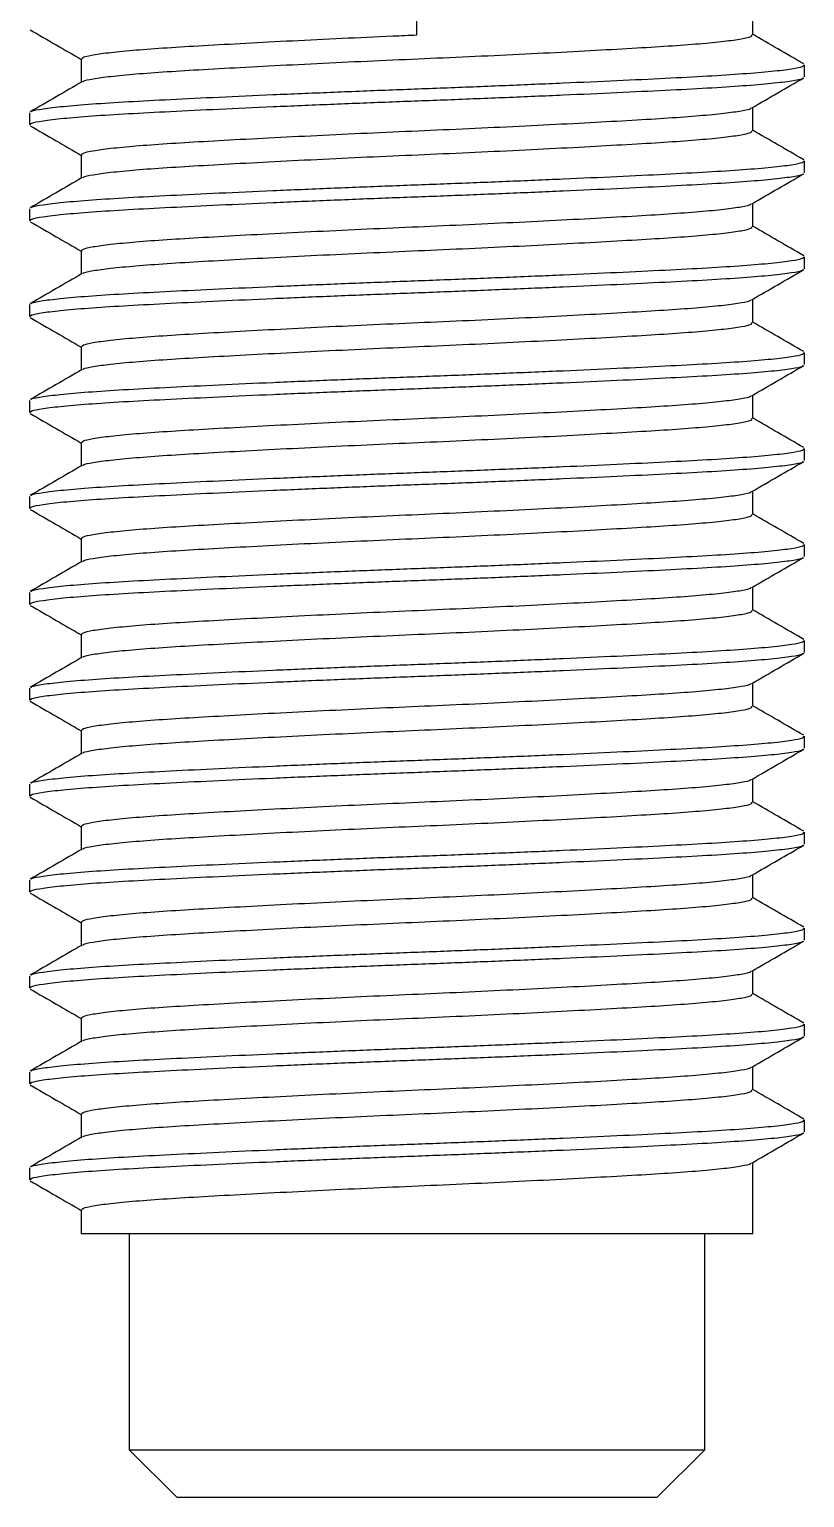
# Model space of a CAD drawing. Header units: millimetres. Extents: x 0 to 1189, y 0 to 841.
# Drawn here: x 491.9 to 532.4, y 410.8 to 487.4 of the extents above; entities that cross this region are included whole.
import ezdxf

# ---------------------------------------------------------------- set-up
doc = ezdxf.new("R2010")
doc.units = ezdxf.units.MM

msp = doc.modelspace()

# ---------------------------------------------------------------- linework, layer by layer
at = {"color": 7, "linetype": 'Continuous', "lineweight": 25}
for p, q in [((529.649, 487.092), (529.649, 490.843)), ((512.149, 487.093), (512.149, 488.655)), ((494.649, 485.843), (494.649, 484.622)), ((532.356, 484.905), (532.356, 485.53)), ((491.943, 483.03), (491.943, 482.405)), ((529.649, 482.092), (529.649, 483.314)), ((494.649, 480.843), (494.649, 479.622)), ((532.356, 479.905), (532.356, 480.53)), ((491.943, 478.03), (491.943, 477.405)), ((529.649, 477.092), (529.649, 478.314)), ((494.649, 475.843), (494.649, 474.622)), ((532.356, 474.905), (532.356, 475.53)), ((491.943, 473.03), (491.943, 472.405)), ((529.649, 472.092), (529.649, 473.314)), ((494.649, 470.843), (494.649, 469.622)), ((532.356, 469.905), (532.356, 470.53)), ((491.943, 468.03), (491.943, 467.405)), ((529.649, 467.092), (529.649, 468.314)), ((494.649, 465.843), (494.649, 464.622)), ((532.356, 464.905), (532.356, 465.53)), ((529.649, 462.092), (529.649, 463.314)), ((491.943, 463.03), (491.943, 462.405)), ((494.649, 460.843), (494.649, 459.622)), ((532.356, 459.905), (532.356, 460.53)), ((491.943, 458.03), (491.943, 457.405)), ((529.649, 457.092), (529.649, 458.314)), ((494.649, 455.843), (494.649, 454.622)), ((532.356, 454.905), (532.356, 455.53)), ((529.649, 452.092), (529.649, 453.314)), ((491.943, 453.03), (491.943, 452.405)), ((494.649, 450.843), (494.649, 449.622)), ((532.356, 449.905), (532.356, 450.53)), ((491.943, 448.03), (491.943, 447.405)), ((529.649, 447.092), (529.649, 448.314)), ((494.649, 445.843), (494.649, 444.622)), ((532.356, 444.905), (532.356, 445.53)), ((529.649, 442.092), (529.649, 443.314)), ((491.943, 443.03), (491.943, 442.405)), ((494.649, 440.843), (494.649, 439.622)), ((532.356, 439.905), (532.356, 440.53)), ((491.943, 438.03), (491.943, 437.405)), ((529.649, 437.092), (529.649, 438.314)), ((494.649, 435.843), (494.649, 434.622)), ((532.356, 434.905), (532.356, 435.53)), ((529.649, 432.092), (529.649, 433.314)), ((491.943, 433.03), (491.943, 432.405)), ((494.649, 430.843), (494.649, 429.622)), ((532.356, 429.905), (532.356, 430.53)), ((491.943, 428.03), (491.943, 427.405)), ((529.649, 424.593), (529.649, 428.314)), ((494.649, 425.843), (494.649, 424.593)), ((529.649, 424.593), (494.649, 424.593)), ((497.149, 424.593), (497.149, 413.343)), ((527.149, 413.343), (527.149, 424.593)), ((497.149, 413.343), (499.649, 410.843)), ((497.149, 413.343), (527.149, 413.343)), ((524.649, 410.843), (527.149, 413.343)), ((524.649, 410.843), (499.649, 410.843))]:
    msp.add_line(p, q, dxfattribs=at)
for points, knots in [([(491.985, 487.356), (492.438, 487.094), (493.326, 486.58), (494.214, 486.066), (494.649, 485.814)], [0, 0, 0, 0, 0.5092739, 1, 1, 1, 1]), ([(494.685, 485.843), (494.693, 485.872), (494.712, 485.94), (495.22, 486.054), (496.13, 486.181), (497.434, 486.306), (499.066, 486.427), (500.995, 486.541), (503.194, 486.664), (505.627, 486.79), (508.213, 486.916), (510.415, 487.017), (511.728, 487.074), (512.149, 487.093)], [0, 0, 0, 0, 0.073083, 0.170963, 0.269789, 0.368376, 0.46556, 0.56143, 0.65912, 0.757893, 0.856572, 0.953983, 1, 1, 1, 1]), ([(494.737, 484.651), (494.743, 484.661), (494.772, 484.71), (495.232, 484.804), (496.127, 484.931), (497.435, 485.056), (499.066, 485.177), (500.995, 485.291), (503.194, 485.414), (505.627, 485.54), (508.214, 485.666), (510.867, 485.788), (513.539, 485.902), (516.19, 486.024), (518.773, 486.15), (521.198, 486.276), (523.386, 486.399), (525.304, 486.513), (526.923, 486.634), (528.213, 486.76), (529.106, 486.886), (529.595, 486.998), (529.605, 487.065), (529.609, 487.092)], [0, 0, 0, 0, 0.013014, 0.063151, 0.113772, 0.164271, 0.214051, 0.263159, 0.313198, 0.363793, 0.414339, 0.464236, 0.51332, 0.563254, 0.613813, 0.664397, 0.714402, 0.763498, 0.813318, 0.863834, 0.914447, 0.964553, 1, 1, 1, 1]), ([(532.313, 485.58), (531.861, 485.841), (530.973, 486.355), (530.085, 486.869), (529.649, 487.122)], [0, 0, 0, 0, 0.509274, 1, 1, 1, 1]), ([(492.036, 483.08), (492.044, 483.093), (492.076, 483.145), (492.613, 483.242), (493.65, 483.368), (495.159, 483.494), (497.042, 483.614), (499.27, 483.729), (501.809, 483.852), (504.618, 483.978), (507.605, 484.104), (510.669, 484.226), (513.753, 484.34), (516.815, 484.462), (519.797, 484.588), (522.597, 484.714), (525.124, 484.836), (527.338, 484.951), (529.208, 485.072), (530.697, 485.197), (531.729, 485.324), (532.293, 485.436), (532.305, 485.502), (532.31, 485.53)], [0, 0, 0, 0, 0.016199, 0.066175, 0.116632, 0.166967, 0.216587, 0.265537, 0.315415, 0.365846, 0.416228, 0.465964, 0.514891, 0.564664, 0.615059, 0.66548, 0.715323, 0.764262, 0.813921, 0.864273, 0.914723, 0.964666, 1, 1, 1, 1]), ([(491.985, 482.406), (491.994, 482.435), (492.015, 482.503), (492.602, 482.617), (493.653, 482.743), (495.158, 482.869), (497.042, 482.989), (499.27, 483.104), (501.809, 483.227), (504.618, 483.353), (507.605, 483.479), (510.669, 483.601), (513.753, 483.715), (516.815, 483.837), (519.797, 483.963), (522.597, 484.089), (525.124, 484.211), (527.339, 484.326), (529.207, 484.447), (530.7, 484.573), (531.717, 484.699), (532.236, 484.794), (532.26, 484.844), (532.266, 484.855)], [0, 0, 0, 0, 0.037315, 0.08729, 0.137746, 0.188082, 0.237701, 0.286651, 0.336529, 0.386959, 0.437341, 0.487077, 0.536003, 0.585776, 0.636171, 0.686591, 0.736435, 0.785373, 0.835032, 0.885384, 0.935833, 0.985776, 1, 1, 1, 1]), ([(494.698, 484.65), (494.246, 484.388), (493.342, 483.865), (492.438, 483.341), (491.985, 483.08)], [0, 0, 0, 0, 0.4999353, 1, 1, 1, 1]), ([(529.6, 483.285), (530.052, 483.547), (530.957, 484.071), (531.861, 484.594), (532.313, 484.856)], [0, 0, 0, 0, 0.499935, 1, 1, 1, 1]), ([(494.685, 480.843), (494.693, 480.872), (494.712, 480.94), (495.22, 481.054), (496.13, 481.181), (497.434, 481.306), (499.066, 481.427), (500.995, 481.541), (503.194, 481.664), (505.627, 481.79), (508.214, 481.916), (510.867, 482.038), (513.539, 482.152), (516.19, 482.274), (518.773, 482.4), (521.198, 482.526), (523.386, 482.649), (525.304, 482.763), (526.922, 482.884), (528.216, 483.01), (529.094, 483.136), (529.538, 483.229), (529.562, 483.276), (529.566, 483.285)], [0, 0, 0, 0, 0.037435, 0.087572, 0.138193, 0.188692, 0.238473, 0.28758, 0.337619, 0.388214, 0.43876, 0.488657, 0.537741, 0.587675, 0.638234, 0.688818, 0.738823, 0.787919, 0.837739, 0.888255, 0.938868, 0.988973, 1, 1, 1, 1]), ([(491.985, 482.356), (492.438, 482.094), (493.326, 481.58), (494.214, 481.066), (494.649, 480.814)], [0, 0, 0, 0, 0.509274, 1, 1, 1, 1]), ([(494.737, 479.651), (494.743, 479.661), (494.772, 479.71), (495.232, 479.804), (496.127, 479.931), (497.435, 480.056), (499.066, 480.177), (500.995, 480.291), (503.194, 480.414), (505.627, 480.54), (508.214, 480.666), (510.867, 480.788), (513.539, 480.902), (516.19, 481.024), (518.773, 481.15), (521.198, 481.276), (523.386, 481.399), (525.304, 481.513), (526.923, 481.634), (528.213, 481.76), (529.106, 481.886), (529.595, 481.998), (529.605, 482.065), (529.609, 482.092)], [0, 0, 0, 0, 0.013014, 0.063151, 0.113772, 0.164271, 0.214051, 0.263159, 0.313198, 0.363793, 0.414339, 0.464236, 0.51332, 0.563254, 0.613813, 0.664397, 0.714402, 0.763498, 0.813318, 0.863834, 0.914447, 0.964553, 1, 1, 1, 1]), ([(532.313, 480.58), (531.861, 480.841), (530.973, 481.355), (530.085, 481.869), (529.649, 482.122)], [0, 0, 0, 0, 0.509274, 1, 1, 1, 1]), ([(492.036, 478.08), (492.044, 478.093), (492.076, 478.145), (492.613, 478.242), (493.65, 478.368), (495.159, 478.494), (497.042, 478.614), (499.27, 478.729), (501.809, 478.852), (504.618, 478.978), (507.605, 479.104), (510.669, 479.226), (513.753, 479.34), (516.815, 479.462), (519.797, 479.588), (522.597, 479.714), (525.124, 479.836), (527.338, 479.951), (529.208, 480.072), (530.697, 480.197), (531.729, 480.324), (532.293, 480.436), (532.305, 480.502), (532.31, 480.53)], [0, 0, 0, 0, 0.016199, 0.066175, 0.116632, 0.166967, 0.216587, 0.265537, 0.315415, 0.365846, 0.416228, 0.465964, 0.514891, 0.564664, 0.615059, 0.66548, 0.715323, 0.764262, 0.813921, 0.864273, 0.914723, 0.964666, 1, 1, 1, 1]), ([(491.985, 477.406), (491.994, 477.435), (492.015, 477.503), (492.602, 477.617), (493.653, 477.743), (495.158, 477.869), (497.042, 477.989), (499.27, 478.104), (501.809, 478.227), (504.618, 478.353), (507.605, 478.479), (510.669, 478.601), (513.753, 478.715), (516.815, 478.837), (519.797, 478.963), (522.597, 479.089), (525.124, 479.211), (527.339, 479.326), (529.207, 479.447), (530.7, 479.573), (531.717, 479.699), (532.236, 479.794), (532.26, 479.844), (532.266, 479.855)], [0, 0, 0, 0, 0.037315, 0.08729, 0.137746, 0.188082, 0.237701, 0.286651, 0.336529, 0.386959, 0.437341, 0.487077, 0.536003, 0.585776, 0.636171, 0.686591, 0.736435, 0.785373, 0.835032, 0.885384, 0.935833, 0.985776, 1, 1, 1, 1]), ([(494.698, 479.65), (494.246, 479.388), (493.342, 478.865), (492.438, 478.341), (491.985, 478.08)], [0, 0, 0, 0, 0.4999353, 1, 1, 1, 1]), ([(529.6, 478.285), (530.052, 478.547), (530.957, 479.071), (531.861, 479.594), (532.313, 479.856)], [0, 0, 0, 0, 0.499935, 1, 1, 1, 1]), ([(494.685, 475.843), (494.693, 475.872), (494.712, 475.94), (495.22, 476.054), (496.13, 476.181), (497.434, 476.306), (499.066, 476.427), (500.995, 476.541), (503.194, 476.664), (505.627, 476.79), (508.214, 476.916), (510.867, 477.038), (513.539, 477.152), (516.19, 477.274), (518.773, 477.4), (521.198, 477.526), (523.386, 477.649), (525.304, 477.763), (526.922, 477.884), (528.216, 478.01), (529.094, 478.136), (529.538, 478.229), (529.562, 478.276), (529.566, 478.285)], [0, 0, 0, 0, 0.037435, 0.087572, 0.138193, 0.188692, 0.238473, 0.28758, 0.337619, 0.388214, 0.43876, 0.488657, 0.537741, 0.587675, 0.638234, 0.688818, 0.738823, 0.787919, 0.837739, 0.888255, 0.938868, 0.988973, 1, 1, 1, 1]), ([(491.985, 477.356), (492.438, 477.094), (493.326, 476.58), (494.214, 476.066), (494.649, 475.814)], [0, 0, 0, 0, 0.509274, 1, 1, 1, 1]), ([(494.737, 474.651), (494.743, 474.661), (494.772, 474.71), (495.232, 474.804), (496.127, 474.931), (497.435, 475.056), (499.066, 475.177), (500.995, 475.291), (503.194, 475.414), (505.627, 475.54), (508.214, 475.666), (510.867, 475.788), (513.539, 475.902), (516.19, 476.024), (518.773, 476.15), (521.198, 476.276), (523.386, 476.399), (525.304, 476.513), (526.923, 476.634), (528.213, 476.76), (529.106, 476.886), (529.595, 476.998), (529.605, 477.065), (529.609, 477.092)], [0, 0, 0, 0, 0.013014, 0.063151, 0.113772, 0.164271, 0.214051, 0.263159, 0.313198, 0.363793, 0.414339, 0.464236, 0.51332, 0.563254, 0.613813, 0.664397, 0.714402, 0.763498, 0.813318, 0.863834, 0.914447, 0.964553, 1, 1, 1, 1]), ([(532.313, 475.58), (531.861, 475.841), (530.973, 476.355), (530.085, 476.869), (529.649, 477.122)], [0, 0, 0, 0, 0.5092739, 1, 1, 1, 1]), ([(492.036, 473.08), (492.044, 473.093), (492.076, 473.145), (492.613, 473.242), (493.65, 473.368), (495.159, 473.494), (497.042, 473.614), (499.27, 473.729), (501.809, 473.852), (504.618, 473.978), (507.605, 474.104), (510.669, 474.226), (513.753, 474.34), (516.815, 474.462), (519.797, 474.588), (522.597, 474.714), (525.124, 474.836), (527.338, 474.951), (529.208, 475.072), (530.697, 475.197), (531.729, 475.324), (532.293, 475.436), (532.305, 475.502), (532.31, 475.53)], [0, 0, 0, 0, 0.016199, 0.066175, 0.116632, 0.166967, 0.216587, 0.265537, 0.315415, 0.365846, 0.416228, 0.465964, 0.514891, 0.564664, 0.615059, 0.66548, 0.715323, 0.764262, 0.813921, 0.864273, 0.914723, 0.964666, 1, 1, 1, 1]), ([(491.985, 472.406), (491.994, 472.435), (492.015, 472.503), (492.602, 472.617), (493.653, 472.743), (495.158, 472.869), (497.042, 472.989), (499.27, 473.104), (501.809, 473.227), (504.618, 473.353), (507.605, 473.479), (510.669, 473.601), (513.753, 473.715), (516.815, 473.837), (519.797, 473.963), (522.597, 474.089), (525.124, 474.211), (527.339, 474.326), (529.207, 474.447), (530.7, 474.573), (531.717, 474.699), (532.236, 474.794), (532.26, 474.844), (532.266, 474.855)], [0, 0, 0, 0, 0.037315, 0.08729, 0.137746, 0.188082, 0.237701, 0.286651, 0.336529, 0.386959, 0.437341, 0.487077, 0.536003, 0.585776, 0.636171, 0.686591, 0.736435, 0.785373, 0.835032, 0.885384, 0.935833, 0.985776, 1, 1, 1, 1]), ([(494.698, 474.65), (494.246, 474.388), (493.342, 473.865), (492.438, 473.341), (491.985, 473.08)], [0, 0, 0, 0, 0.499935, 1, 1, 1, 1]), ([(529.6, 473.285), (530.052, 473.547), (530.957, 474.071), (531.861, 474.594), (532.313, 474.856)], [0, 0, 0, 0, 0.499935, 1, 1, 1, 1]), ([(494.685, 470.843), (494.693, 470.872), (494.712, 470.94), (495.22, 471.054), (496.13, 471.181), (497.434, 471.306), (499.066, 471.427), (500.995, 471.541), (503.194, 471.664), (505.627, 471.79), (508.214, 471.916), (510.867, 472.038), (513.539, 472.152), (516.19, 472.274), (518.773, 472.4), (521.198, 472.526), (523.386, 472.649), (525.304, 472.763), (526.922, 472.884), (528.216, 473.01), (529.094, 473.136), (529.538, 473.229), (529.562, 473.276), (529.566, 473.285)], [0, 0, 0, 0, 0.0374351, 0.0875722, 0.1381932, 0.1886924, 0.2384725, 0.2875799, 0.3376194, 0.3882141, 0.43876, 0.4886566, 0.537741, 0.5876747, 0.6382342, 0.6888181, 0.7388233, 0.7879191, 0.837739, 0.8882547, 0.9388679, 0.9889734, 1, 1, 1, 1]), ([(491.985, 472.356), (492.438, 472.094), (493.326, 471.58), (494.214, 471.066), (494.649, 470.814)], [0, 0, 0, 0, 0.509274, 1, 1, 1, 1]), ([(494.737, 469.651), (494.743, 469.661), (494.772, 469.71), (495.232, 469.804), (496.127, 469.931), (497.435, 470.056), (499.066, 470.177), (500.995, 470.291), (503.194, 470.414), (505.627, 470.54), (508.214, 470.666), (510.867, 470.788), (513.539, 470.902), (516.19, 471.024), (518.773, 471.15), (521.198, 471.276), (523.386, 471.399), (525.304, 471.513), (526.923, 471.634), (528.213, 471.76), (529.106, 471.886), (529.595, 471.998), (529.605, 472.065), (529.609, 472.092)], [0, 0, 0, 0, 0.013014, 0.063151, 0.113772, 0.164271, 0.214051, 0.263159, 0.313198, 0.363793, 0.414339, 0.464236, 0.51332, 0.563254, 0.613813, 0.664397, 0.714402, 0.763498, 0.813318, 0.863834, 0.914447, 0.964553, 1, 1, 1, 1]), ([(532.313, 470.58), (531.861, 470.841), (530.973, 471.355), (530.085, 471.869), (529.649, 472.122)], [0, 0, 0, 0, 0.5092739, 1, 1, 1, 1]), ([(492.036, 468.08), (492.044, 468.093), (492.076, 468.145), (492.613, 468.242), (493.65, 468.368), (495.159, 468.494), (497.042, 468.614), (499.27, 468.729), (501.809, 468.852), (504.618, 468.978), (507.605, 469.104), (510.669, 469.226), (513.753, 469.34), (516.815, 469.462), (519.797, 469.588), (522.597, 469.714), (525.124, 469.836), (527.338, 469.951), (529.208, 470.072), (530.697, 470.197), (531.729, 470.324), (532.293, 470.436), (532.305, 470.502), (532.31, 470.53)], [0, 0, 0, 0, 0.016199, 0.066175, 0.116632, 0.166967, 0.216587, 0.265537, 0.315415, 0.365846, 0.416228, 0.465964, 0.514891, 0.564664, 0.615059, 0.66548, 0.715323, 0.764262, 0.813921, 0.864273, 0.914723, 0.964666, 1, 1, 1, 1]), ([(491.985, 467.406), (491.994, 467.435), (492.015, 467.503), (492.602, 467.617), (493.653, 467.743), (495.158, 467.869), (497.042, 467.989), (499.27, 468.104), (501.809, 468.227), (504.618, 468.353), (507.605, 468.479), (510.669, 468.601), (513.753, 468.715), (516.815, 468.837), (519.797, 468.963), (522.597, 469.089), (525.124, 469.211), (527.339, 469.326), (529.207, 469.447), (530.7, 469.573), (531.717, 469.699), (532.236, 469.794), (532.26, 469.844), (532.266, 469.855)], [0, 0, 0, 0, 0.037315, 0.08729, 0.137746, 0.188082, 0.237701, 0.286651, 0.336529, 0.386959, 0.437341, 0.487077, 0.536003, 0.585776, 0.636171, 0.686591, 0.736435, 0.785373, 0.835032, 0.885384, 0.935833, 0.985776, 1, 1, 1, 1]), ([(494.698, 469.65), (494.246, 469.388), (493.342, 468.865), (492.438, 468.341), (491.985, 468.08)], [0, 0, 0, 0, 0.4999353, 1, 1, 1, 1]), ([(529.6, 468.285), (530.052, 468.547), (530.957, 469.071), (531.861, 469.594), (532.313, 469.856)], [0, 0, 0, 0, 0.499935, 1, 1, 1, 1]), ([(494.685, 465.843), (494.693, 465.872), (494.712, 465.94), (495.22, 466.054), (496.13, 466.181), (497.434, 466.306), (499.066, 466.427), (500.995, 466.541), (503.194, 466.664), (505.627, 466.79), (508.214, 466.916), (510.867, 467.038), (513.539, 467.152), (516.19, 467.274), (518.773, 467.4), (521.198, 467.526), (523.386, 467.649), (525.304, 467.763), (526.922, 467.884), (528.216, 468.01), (529.094, 468.136), (529.538, 468.229), (529.562, 468.276), (529.566, 468.285)], [0, 0, 0, 0, 0.0374351, 0.0875722, 0.1381932, 0.1886924, 0.2384725, 0.2875799, 0.3376194, 0.3882141, 0.43876, 0.4886566, 0.537741, 0.5876747, 0.6382342, 0.6888181, 0.7388233, 0.7879191, 0.837739, 0.8882547, 0.9388679, 0.9889734, 1, 1, 1, 1]), ([(491.985, 467.356), (492.438, 467.094), (493.326, 466.58), (494.214, 466.066), (494.649, 465.814)], [0, 0, 0, 0, 0.5092739, 1, 1, 1, 1]), ([(494.737, 464.651), (494.743, 464.661), (494.772, 464.71), (495.232, 464.804), (496.127, 464.931), (497.435, 465.056), (499.066, 465.177), (500.995, 465.291), (503.194, 465.414), (505.627, 465.54), (508.214, 465.666), (510.867, 465.788), (513.539, 465.902), (516.19, 466.024), (518.773, 466.15), (521.198, 466.276), (523.386, 466.399), (525.304, 466.513), (526.923, 466.634), (528.213, 466.76), (529.106, 466.886), (529.595, 466.998), (529.605, 467.065), (529.609, 467.092)], [0, 0, 0, 0, 0.013014, 0.063151, 0.113772, 0.164271, 0.214051, 0.263159, 0.313198, 0.363793, 0.414339, 0.464236, 0.51332, 0.563254, 0.613813, 0.664397, 0.714402, 0.763498, 0.813318, 0.863834, 0.914447, 0.964553, 1, 1, 1, 1]), ([(532.313, 465.58), (531.861, 465.841), (530.973, 466.355), (530.085, 466.869), (529.649, 467.122)], [0, 0, 0, 0, 0.509274, 1, 1, 1, 1]), ([(492.036, 463.08), (492.044, 463.093), (492.076, 463.145), (492.613, 463.242), (493.65, 463.368), (495.159, 463.494), (497.042, 463.614), (499.27, 463.729), (501.809, 463.852), (504.618, 463.978), (507.605, 464.104), (510.669, 464.226), (513.753, 464.34), (516.815, 464.462), (519.797, 464.588), (522.597, 464.714), (525.124, 464.836), (527.338, 464.951), (529.208, 465.072), (530.697, 465.197), (531.729, 465.324), (532.293, 465.436), (532.305, 465.502), (532.31, 465.53)], [0, 0, 0, 0, 0.0161993, 0.0661745, 0.1166316, 0.1669674, 0.2165872, 0.265537, 0.315415, 0.3658459, 0.4162281, 0.4659639, 0.5148908, 0.5646636, 0.6150594, 0.6654795, 0.7153234, 0.7642617, 0.8139211, 0.8642733, 0.9147226, 0.9646663, 1, 1, 1, 1]), ([(491.985, 462.406), (491.994, 462.435), (492.015, 462.503), (492.602, 462.617), (493.653, 462.743), (495.158, 462.869), (497.042, 462.989), (499.27, 463.104), (501.809, 463.227), (504.618, 463.353), (507.605, 463.479), (510.669, 463.601), (513.753, 463.715), (516.815, 463.837), (519.797, 463.963), (522.597, 464.089), (525.124, 464.211), (527.339, 464.326), (529.207, 464.447), (530.7, 464.573), (531.717, 464.699), (532.236, 464.794), (532.26, 464.844), (532.266, 464.855)], [0, 0, 0, 0, 0.037315, 0.08729, 0.137746, 0.188082, 0.237701, 0.286651, 0.336529, 0.386959, 0.437341, 0.487077, 0.536003, 0.585776, 0.636171, 0.686591, 0.736435, 0.785373, 0.835032, 0.885384, 0.935833, 0.985776, 1, 1, 1, 1]), ([(494.698, 464.65), (494.246, 464.388), (493.342, 463.865), (492.438, 463.341), (491.985, 463.08)], [0, 0, 0, 0, 0.4999353, 1, 1, 1, 1]), ([(529.6, 463.285), (530.052, 463.547), (530.957, 464.071), (531.861, 464.594), (532.313, 464.856)], [0, 0, 0, 0, 0.499935, 1, 1, 1, 1]), ([(494.685, 460.843), (494.693, 460.872), (494.712, 460.94), (495.22, 461.054), (496.13, 461.181), (497.434, 461.306), (499.066, 461.427), (500.995, 461.541), (503.194, 461.664), (505.627, 461.79), (508.214, 461.916), (510.867, 462.038), (513.539, 462.152), (516.19, 462.274), (518.773, 462.4), (521.198, 462.526), (523.386, 462.649), (525.304, 462.763), (526.922, 462.884), (528.216, 463.01), (529.094, 463.136), (529.538, 463.229), (529.562, 463.276), (529.566, 463.285)], [0, 0, 0, 0, 0.037435, 0.087572, 0.138193, 0.188692, 0.238473, 0.28758, 0.337619, 0.388214, 0.43876, 0.488657, 0.537741, 0.587675, 0.638234, 0.688818, 0.738823, 0.787919, 0.837739, 0.888255, 0.938868, 0.988973, 1, 1, 1, 1]), ([(491.985, 462.356), (492.438, 462.094), (493.326, 461.58), (494.214, 461.066), (494.649, 460.814)], [0, 0, 0, 0, 0.509274, 1, 1, 1, 1]), ([(494.737, 459.651), (494.743, 459.661), (494.772, 459.71), (495.232, 459.804), (496.127, 459.931), (497.435, 460.056), (499.066, 460.177), (500.995, 460.291), (503.194, 460.414), (505.627, 460.54), (508.214, 460.666), (510.867, 460.788), (513.539, 460.902), (516.19, 461.024), (518.773, 461.15), (521.198, 461.276), (523.386, 461.399), (525.304, 461.513), (526.923, 461.634), (528.213, 461.76), (529.106, 461.886), (529.595, 461.998), (529.605, 462.065), (529.609, 462.092)], [0, 0, 0, 0, 0.013014, 0.0631511, 0.1137721, 0.1642713, 0.2140515, 0.2631589, 0.3131984, 0.3637931, 0.414339, 0.4642357, 0.51332, 0.5632537, 0.6138133, 0.6643972, 0.7144024, 0.7634983, 0.8133181, 0.8638339, 0.9144471, 0.9645526, 1, 1, 1, 1]), ([(532.313, 460.58), (531.861, 460.841), (530.973, 461.355), (530.085, 461.869), (529.649, 462.122)], [0, 0, 0, 0, 0.509274, 1, 1, 1, 1]), ([(492.036, 458.08), (492.044, 458.093), (492.076, 458.145), (492.613, 458.242), (493.65, 458.368), (495.159, 458.494), (497.042, 458.614), (499.27, 458.729), (501.809, 458.852), (504.618, 458.978), (507.605, 459.104), (510.669, 459.226), (513.753, 459.34), (516.815, 459.462), (519.797, 459.588), (522.597, 459.714), (525.124, 459.836), (527.338, 459.951), (529.208, 460.072), (530.697, 460.197), (531.729, 460.324), (532.293, 460.436), (532.305, 460.502), (532.31, 460.53)], [0, 0, 0, 0, 0.016199, 0.066175, 0.116632, 0.166967, 0.216587, 0.265537, 0.315415, 0.365846, 0.416228, 0.465964, 0.514891, 0.564664, 0.615059, 0.66548, 0.715323, 0.764262, 0.813921, 0.864273, 0.914723, 0.964666, 1, 1, 1, 1]), ([(491.985, 457.406), (491.994, 457.435), (492.015, 457.503), (492.602, 457.617), (493.653, 457.743), (495.158, 457.869), (497.042, 457.989), (499.27, 458.104), (501.809, 458.227), (504.618, 458.353), (507.605, 458.479), (510.669, 458.601), (513.753, 458.715), (516.815, 458.837), (519.797, 458.963), (522.597, 459.089), (525.124, 459.211), (527.339, 459.326), (529.207, 459.447), (530.7, 459.573), (531.717, 459.699), (532.236, 459.794), (532.26, 459.844), (532.266, 459.855)], [0, 0, 0, 0, 0.037315, 0.08729, 0.137746, 0.188082, 0.237701, 0.286651, 0.336529, 0.386959, 0.437341, 0.487077, 0.536003, 0.585776, 0.636171, 0.686591, 0.736435, 0.785373, 0.835032, 0.885384, 0.935833, 0.985776, 1, 1, 1, 1]), ([(494.698, 459.65), (494.246, 459.388), (493.342, 458.865), (492.438, 458.341), (491.985, 458.08)], [0, 0, 0, 0, 0.499935, 1, 1, 1, 1]), ([(529.6, 458.285), (530.052, 458.547), (530.957, 459.071), (531.861, 459.594), (532.313, 459.856)], [0, 0, 0, 0, 0.499935, 1, 1, 1, 1]), ([(494.685, 455.843), (494.693, 455.872), (494.712, 455.94), (495.22, 456.054), (496.13, 456.181), (497.434, 456.306), (499.066, 456.427), (500.995, 456.541), (503.194, 456.664), (505.627, 456.79), (508.214, 456.916), (510.867, 457.038), (513.539, 457.152), (516.19, 457.274), (518.773, 457.4), (521.198, 457.526), (523.386, 457.649), (525.304, 457.763), (526.922, 457.884), (528.216, 458.01), (529.094, 458.136), (529.538, 458.229), (529.562, 458.276), (529.566, 458.285)], [0, 0, 0, 0, 0.037435, 0.087572, 0.138193, 0.188692, 0.238473, 0.28758, 0.337619, 0.388214, 0.43876, 0.488657, 0.537741, 0.587675, 0.638234, 0.688818, 0.738823, 0.787919, 0.837739, 0.888255, 0.938868, 0.988973, 1, 1, 1, 1]), ([(491.985, 457.356), (492.438, 457.094), (493.326, 456.58), (494.214, 456.066), (494.649, 455.814)], [0, 0, 0, 0, 0.509274, 1, 1, 1, 1]), ([(494.737, 454.651), (494.743, 454.661), (494.772, 454.71), (495.232, 454.804), (496.127, 454.931), (497.435, 455.056), (499.066, 455.177), (500.995, 455.291), (503.194, 455.414), (505.627, 455.54), (508.214, 455.666), (510.867, 455.788), (513.539, 455.902), (516.19, 456.024), (518.773, 456.15), (521.198, 456.276), (523.386, 456.399), (525.304, 456.513), (526.923, 456.634), (528.213, 456.76), (529.106, 456.886), (529.595, 456.998), (529.605, 457.065), (529.609, 457.092)], [0, 0, 0, 0, 0.013014, 0.063151, 0.113772, 0.164271, 0.214051, 0.263159, 0.313198, 0.363793, 0.414339, 0.464236, 0.51332, 0.563254, 0.613813, 0.664397, 0.714402, 0.763498, 0.813318, 0.863834, 0.914447, 0.964553, 1, 1, 1, 1]), ([(532.313, 455.58), (531.861, 455.841), (530.973, 456.355), (530.085, 456.869), (529.649, 457.122)], [0, 0, 0, 0, 0.509274, 1, 1, 1, 1]), ([(492.036, 453.08), (492.044, 453.093), (492.076, 453.145), (492.613, 453.242), (493.65, 453.368), (495.159, 453.494), (497.042, 453.614), (499.27, 453.729), (501.809, 453.852), (504.618, 453.978), (507.605, 454.104), (510.669, 454.226), (513.753, 454.34), (516.815, 454.462), (519.797, 454.588), (522.597, 454.714), (525.124, 454.836), (527.338, 454.951), (529.208, 455.072), (530.697, 455.197), (531.729, 455.324), (532.293, 455.436), (532.305, 455.502), (532.31, 455.53)], [0, 0, 0, 0, 0.016199, 0.066175, 0.116632, 0.166967, 0.216587, 0.265537, 0.315415, 0.365846, 0.416228, 0.465964, 0.514891, 0.564664, 0.615059, 0.66548, 0.715323, 0.764262, 0.813921, 0.864273, 0.914723, 0.964666, 1, 1, 1, 1]), ([(491.985, 452.406), (491.994, 452.435), (492.015, 452.503), (492.602, 452.617), (493.653, 452.743), (495.158, 452.869), (497.042, 452.989), (499.27, 453.104), (501.809, 453.227), (504.618, 453.353), (507.605, 453.479), (510.669, 453.601), (513.753, 453.715), (516.815, 453.837), (519.797, 453.963), (522.597, 454.089), (525.124, 454.211), (527.339, 454.326), (529.207, 454.447), (530.7, 454.573), (531.717, 454.699), (532.236, 454.794), (532.26, 454.844), (532.266, 454.855)], [0, 0, 0, 0, 0.0373148, 0.0872897, 0.1377464, 0.1880819, 0.2377014, 0.286651, 0.3365287, 0.3869592, 0.4373412, 0.4870767, 0.5360033, 0.5857758, 0.6361713, 0.6865912, 0.7364347, 0.7853728, 0.8350318, 0.8853838, 0.9358328, 0.9857762, 1, 1, 1, 1]), ([(494.698, 454.65), (494.246, 454.388), (493.342, 453.865), (492.438, 453.341), (491.985, 453.08)], [0, 0, 0, 0, 0.499935, 1, 1, 1, 1]), ([(529.6, 453.285), (530.052, 453.547), (530.957, 454.071), (531.861, 454.594), (532.313, 454.856)], [0, 0, 0, 0, 0.499935, 1, 1, 1, 1]), ([(494.685, 450.843), (494.693, 450.872), (494.712, 450.94), (495.22, 451.054), (496.13, 451.181), (497.434, 451.306), (499.066, 451.427), (500.995, 451.541), (503.194, 451.664), (505.627, 451.79), (508.214, 451.916), (510.867, 452.038), (513.539, 452.152), (516.19, 452.274), (518.773, 452.4), (521.198, 452.526), (523.386, 452.649), (525.304, 452.763), (526.922, 452.884), (528.216, 453.01), (529.094, 453.136), (529.538, 453.229), (529.562, 453.276), (529.566, 453.285)], [0, 0, 0, 0, 0.037435, 0.087572, 0.138193, 0.188692, 0.238473, 0.28758, 0.337619, 0.388214, 0.43876, 0.488657, 0.537741, 0.587675, 0.638234, 0.688818, 0.738823, 0.787919, 0.837739, 0.888255, 0.938868, 0.988973, 1, 1, 1, 1]), ([(491.985, 452.356), (492.438, 452.094), (493.326, 451.58), (494.214, 451.066), (494.649, 450.814)], [0, 0, 0, 0, 0.509274, 1, 1, 1, 1]), ([(494.737, 449.651), (494.743, 449.661), (494.772, 449.71), (495.232, 449.804), (496.127, 449.931), (497.435, 450.056), (499.066, 450.177), (500.995, 450.291), (503.194, 450.414), (505.627, 450.54), (508.214, 450.666), (510.867, 450.788), (513.539, 450.902), (516.19, 451.024), (518.773, 451.15), (521.198, 451.276), (523.386, 451.399), (525.304, 451.513), (526.923, 451.634), (528.213, 451.76), (529.106, 451.886), (529.595, 451.998), (529.605, 452.065), (529.609, 452.092)], [0, 0, 0, 0, 0.013014, 0.063151, 0.113772, 0.164271, 0.214051, 0.263159, 0.313198, 0.363793, 0.414339, 0.464236, 0.51332, 0.563254, 0.613813, 0.664397, 0.714402, 0.763498, 0.813318, 0.863834, 0.914447, 0.964553, 1, 1, 1, 1]), ([(532.313, 450.58), (531.861, 450.841), (530.973, 451.355), (530.085, 451.869), (529.649, 452.122)], [0, 0, 0, 0, 0.5092739, 1, 1, 1, 1]), ([(492.036, 448.08), (492.044, 448.093), (492.076, 448.145), (492.613, 448.242), (493.65, 448.368), (495.159, 448.494), (497.042, 448.614), (499.27, 448.729), (501.809, 448.852), (504.618, 448.978), (507.605, 449.104), (510.669, 449.226), (513.753, 449.34), (516.815, 449.462), (519.797, 449.588), (522.597, 449.714), (525.124, 449.836), (527.338, 449.951), (529.208, 450.072), (530.697, 450.197), (531.729, 450.324), (532.293, 450.436), (532.305, 450.502), (532.31, 450.53)], [0, 0, 0, 0, 0.016199, 0.066175, 0.116632, 0.166967, 0.216587, 0.265537, 0.315415, 0.365846, 0.416228, 0.465964, 0.514891, 0.564664, 0.615059, 0.66548, 0.715323, 0.764262, 0.813921, 0.864273, 0.914723, 0.964666, 1, 1, 1, 1]), ([(491.985, 447.406), (491.994, 447.435), (492.015, 447.503), (492.602, 447.617), (493.653, 447.743), (495.158, 447.869), (497.042, 447.989), (499.27, 448.104), (501.809, 448.227), (504.618, 448.353), (507.605, 448.479), (510.669, 448.601), (513.753, 448.715), (516.815, 448.837), (519.797, 448.963), (522.597, 449.089), (525.124, 449.211), (527.339, 449.326), (529.207, 449.447), (530.7, 449.573), (531.717, 449.699), (532.236, 449.794), (532.26, 449.844), (532.266, 449.855)], [0, 0, 0, 0, 0.037315, 0.08729, 0.137746, 0.188082, 0.237701, 0.286651, 0.336529, 0.386959, 0.437341, 0.487077, 0.536003, 0.585776, 0.636171, 0.686591, 0.736435, 0.785373, 0.835032, 0.885384, 0.935833, 0.985776, 1, 1, 1, 1]), ([(494.698, 449.65), (494.246, 449.388), (493.342, 448.865), (492.438, 448.341), (491.985, 448.08)], [0, 0, 0, 0, 0.4999353, 1, 1, 1, 1]), ([(529.6, 448.285), (530.052, 448.547), (530.957, 449.071), (531.861, 449.594), (532.313, 449.856)], [0, 0, 0, 0, 0.499935, 1, 1, 1, 1]), ([(494.685, 445.843), (494.693, 445.872), (494.712, 445.94), (495.22, 446.054), (496.13, 446.181), (497.434, 446.306), (499.066, 446.427), (500.995, 446.541), (503.194, 446.664), (505.627, 446.79), (508.214, 446.916), (510.867, 447.038), (513.539, 447.152), (516.19, 447.274), (518.773, 447.4), (521.198, 447.526), (523.386, 447.649), (525.304, 447.763), (526.922, 447.884), (528.216, 448.01), (529.094, 448.136), (529.538, 448.229), (529.562, 448.276), (529.566, 448.285)], [0, 0, 0, 0, 0.037435, 0.087572, 0.138193, 0.188692, 0.238473, 0.28758, 0.337619, 0.388214, 0.43876, 0.488657, 0.537741, 0.587675, 0.638234, 0.688818, 0.738823, 0.787919, 0.837739, 0.888255, 0.938868, 0.988973, 1, 1, 1, 1]), ([(491.985, 447.356), (492.438, 447.094), (493.326, 446.58), (494.214, 446.066), (494.649, 445.814)], [0, 0, 0, 0, 0.509274, 1, 1, 1, 1]), ([(494.737, 444.651), (494.743, 444.661), (494.772, 444.71), (495.232, 444.804), (496.127, 444.931), (497.435, 445.056), (499.066, 445.177), (500.995, 445.291), (503.194, 445.414), (505.627, 445.54), (508.214, 445.666), (510.867, 445.788), (513.539, 445.902), (516.19, 446.024), (518.773, 446.15), (521.198, 446.276), (523.386, 446.399), (525.304, 446.513), (526.923, 446.634), (528.213, 446.76), (529.106, 446.886), (529.595, 446.998), (529.605, 447.065), (529.609, 447.092)], [0, 0, 0, 0, 0.013014, 0.063151, 0.113772, 0.164271, 0.214051, 0.263159, 0.313198, 0.363793, 0.414339, 0.464236, 0.51332, 0.563254, 0.613813, 0.664397, 0.714402, 0.763498, 0.813318, 0.863834, 0.914447, 0.964553, 1, 1, 1, 1]), ([(532.313, 445.58), (531.861, 445.841), (530.973, 446.355), (530.085, 446.869), (529.649, 447.122)], [0, 0, 0, 0, 0.509274, 1, 1, 1, 1]), ([(492.036, 443.08), (492.044, 443.093), (492.076, 443.145), (492.613, 443.242), (493.65, 443.368), (495.159, 443.494), (497.042, 443.614), (499.27, 443.729), (501.809, 443.852), (504.618, 443.978), (507.605, 444.104), (510.669, 444.226), (513.753, 444.34), (516.815, 444.462), (519.797, 444.588), (522.597, 444.714), (525.124, 444.836), (527.338, 444.951), (529.208, 445.072), (530.697, 445.197), (531.729, 445.324), (532.293, 445.436), (532.305, 445.502), (532.31, 445.53)], [0, 0, 0, 0, 0.016199, 0.066175, 0.116632, 0.166967, 0.216587, 0.265537, 0.315415, 0.365846, 0.416228, 0.465964, 0.514891, 0.564664, 0.615059, 0.66548, 0.715323, 0.764262, 0.813921, 0.864273, 0.914723, 0.964666, 1, 1, 1, 1]), ([(491.985, 442.406), (491.994, 442.435), (492.015, 442.503), (492.602, 442.617), (493.653, 442.743), (495.158, 442.869), (497.042, 442.989), (499.27, 443.104), (501.809, 443.227), (504.618, 443.353), (507.605, 443.479), (510.669, 443.601), (513.753, 443.715), (516.815, 443.837), (519.797, 443.963), (522.597, 444.089), (525.124, 444.211), (527.339, 444.326), (529.207, 444.447), (530.7, 444.573), (531.717, 444.699), (532.236, 444.794), (532.26, 444.844), (532.266, 444.855)], [0, 0, 0, 0, 0.0373148, 0.0872897, 0.1377464, 0.1880819, 0.2377014, 0.286651, 0.3365287, 0.3869592, 0.4373412, 0.4870767, 0.5360033, 0.5857758, 0.6361713, 0.6865912, 0.7364347, 0.7853728, 0.8350318, 0.8853838, 0.9358328, 0.9857762, 1, 1, 1, 1]), ([(529.6, 443.285), (530.052, 443.547), (530.957, 444.071), (531.861, 444.594), (532.313, 444.856)], [0, 0, 0, 0, 0.499935, 1, 1, 1, 1]), ([(494.698, 444.65), (494.246, 444.388), (493.342, 443.865), (492.438, 443.341), (491.985, 443.08)], [0, 0, 0, 0, 0.4999353, 1, 1, 1, 1]), ([(494.685, 440.843), (494.693, 440.872), (494.712, 440.94), (495.22, 441.054), (496.13, 441.181), (497.434, 441.306), (499.066, 441.427), (500.995, 441.541), (503.194, 441.664), (505.627, 441.79), (508.214, 441.916), (510.867, 442.038), (513.539, 442.152), (516.19, 442.274), (518.773, 442.4), (521.198, 442.526), (523.386, 442.649), (525.304, 442.763), (526.922, 442.884), (528.216, 443.01), (529.094, 443.136), (529.538, 443.229), (529.562, 443.276), (529.566, 443.285)], [0, 0, 0, 0, 0.037435, 0.087572, 0.138193, 0.188692, 0.238473, 0.28758, 0.337619, 0.388214, 0.43876, 0.488657, 0.537741, 0.587675, 0.638234, 0.688818, 0.738823, 0.787919, 0.837739, 0.888255, 0.938868, 0.988973, 1, 1, 1, 1]), ([(491.985, 442.356), (492.438, 442.094), (493.326, 441.58), (494.214, 441.066), (494.649, 440.814)], [0, 0, 0, 0, 0.509274, 1, 1, 1, 1]), ([(494.737, 439.651), (494.743, 439.661), (494.772, 439.71), (495.232, 439.804), (496.127, 439.931), (497.435, 440.056), (499.066, 440.177), (500.995, 440.291), (503.194, 440.414), (505.627, 440.54), (508.214, 440.666), (510.867, 440.788), (513.539, 440.902), (516.19, 441.024), (518.773, 441.15), (521.198, 441.276), (523.386, 441.399), (525.304, 441.513), (526.923, 441.634), (528.213, 441.76), (529.106, 441.886), (529.595, 441.998), (529.605, 442.065), (529.609, 442.092)], [0, 0, 0, 0, 0.013014, 0.063151, 0.113772, 0.164271, 0.214051, 0.263159, 0.313198, 0.363793, 0.414339, 0.464236, 0.51332, 0.563254, 0.613813, 0.664397, 0.714402, 0.763498, 0.813318, 0.863834, 0.914447, 0.964553, 1, 1, 1, 1]), ([(532.313, 440.58), (531.861, 440.841), (530.973, 441.355), (530.085, 441.869), (529.649, 442.122)], [0, 0, 0, 0, 0.509274, 1, 1, 1, 1]), ([(492.036, 438.08), (492.044, 438.093), (492.076, 438.145), (492.613, 438.242), (493.65, 438.368), (495.159, 438.494), (497.042, 438.614), (499.27, 438.729), (501.809, 438.852), (504.618, 438.978), (507.605, 439.104), (510.669, 439.226), (513.753, 439.34), (516.815, 439.462), (519.797, 439.588), (522.597, 439.714), (525.124, 439.836), (527.338, 439.951), (529.208, 440.072), (530.697, 440.197), (531.729, 440.324), (532.293, 440.436), (532.305, 440.502), (532.31, 440.53)], [0, 0, 0, 0, 0.016199, 0.066175, 0.116632, 0.166967, 0.216587, 0.265537, 0.315415, 0.365846, 0.416228, 0.465964, 0.514891, 0.564664, 0.615059, 0.66548, 0.715323, 0.764262, 0.813921, 0.864273, 0.914723, 0.964666, 1, 1, 1, 1]), ([(491.985, 437.406), (491.994, 437.435), (492.015, 437.503), (492.602, 437.617), (493.653, 437.743), (495.158, 437.869), (497.042, 437.989), (499.27, 438.104), (501.809, 438.227), (504.618, 438.353), (507.605, 438.479), (510.669, 438.601), (513.753, 438.715), (516.815, 438.837), (519.797, 438.963), (522.597, 439.089), (525.124, 439.211), (527.339, 439.326), (529.207, 439.447), (530.7, 439.573), (531.717, 439.699), (532.236, 439.794), (532.26, 439.844), (532.266, 439.855)], [0, 0, 0, 0, 0.037315, 0.08729, 0.137746, 0.188082, 0.237701, 0.286651, 0.336529, 0.386959, 0.437341, 0.487077, 0.536003, 0.585776, 0.636171, 0.686591, 0.736435, 0.785373, 0.835032, 0.885384, 0.935833, 0.985776, 1, 1, 1, 1]), ([(494.698, 439.65), (494.246, 439.388), (493.342, 438.865), (492.438, 438.341), (491.985, 438.08)], [0, 0, 0, 0, 0.499935, 1, 1, 1, 1]), ([(529.6, 438.285), (530.052, 438.547), (530.957, 439.071), (531.861, 439.594), (532.313, 439.856)], [0, 0, 0, 0, 0.499935, 1, 1, 1, 1]), ([(494.685, 435.843), (494.693, 435.872), (494.712, 435.94), (495.22, 436.054), (496.13, 436.181), (497.434, 436.306), (499.066, 436.427), (500.995, 436.541), (503.194, 436.664), (505.627, 436.79), (508.214, 436.916), (510.867, 437.038), (513.539, 437.152), (516.19, 437.274), (518.773, 437.4), (521.198, 437.526), (523.386, 437.649), (525.304, 437.763), (526.922, 437.884), (528.216, 438.01), (529.094, 438.136), (529.538, 438.229), (529.562, 438.276), (529.566, 438.285)], [0, 0, 0, 0, 0.037435, 0.087572, 0.138193, 0.188692, 0.238473, 0.28758, 0.337619, 0.388214, 0.43876, 0.488657, 0.537741, 0.587675, 0.638234, 0.688818, 0.738823, 0.787919, 0.837739, 0.888255, 0.938868, 0.988973, 1, 1, 1, 1]), ([(491.985, 437.356), (492.438, 437.094), (493.326, 436.58), (494.214, 436.066), (494.649, 435.814)], [0, 0, 0, 0, 0.509274, 1, 1, 1, 1]), ([(494.737, 434.651), (494.743, 434.661), (494.772, 434.71), (495.232, 434.804), (496.127, 434.931), (497.435, 435.056), (499.066, 435.177), (500.995, 435.291), (503.194, 435.414), (505.627, 435.54), (508.214, 435.666), (510.867, 435.788), (513.539, 435.902), (516.19, 436.024), (518.773, 436.15), (521.198, 436.276), (523.386, 436.399), (525.304, 436.513), (526.923, 436.634), (528.213, 436.76), (529.106, 436.886), (529.595, 436.998), (529.605, 437.065), (529.609, 437.092)], [0, 0, 0, 0, 0.013014, 0.0631511, 0.1137721, 0.1642713, 0.2140515, 0.2631589, 0.3131984, 0.3637931, 0.414339, 0.4642357, 0.51332, 0.5632537, 0.6138133, 0.6643972, 0.7144024, 0.7634983, 0.8133181, 0.8638339, 0.9144471, 0.9645526, 1, 1, 1, 1]), ([(532.313, 435.58), (531.861, 435.841), (530.973, 436.355), (530.085, 436.869), (529.649, 437.122)], [0, 0, 0, 0, 0.509274, 1, 1, 1, 1]), ([(492.036, 433.08), (492.044, 433.093), (492.076, 433.145), (492.613, 433.242), (493.65, 433.368), (495.159, 433.494), (497.042, 433.614), (499.27, 433.729), (501.809, 433.852), (504.618, 433.978), (507.605, 434.104), (510.669, 434.226), (513.753, 434.34), (516.815, 434.462), (519.797, 434.588), (522.597, 434.714), (525.124, 434.836), (527.338, 434.951), (529.208, 435.072), (530.697, 435.197), (531.729, 435.324), (532.293, 435.436), (532.305, 435.502), (532.31, 435.53)], [0, 0, 0, 0, 0.016199, 0.066175, 0.116632, 0.166967, 0.216587, 0.265537, 0.315415, 0.365846, 0.416228, 0.465964, 0.514891, 0.564664, 0.615059, 0.66548, 0.715323, 0.764262, 0.813921, 0.864273, 0.914723, 0.964666, 1, 1, 1, 1]), ([(491.985, 432.406), (491.994, 432.435), (492.015, 432.503), (492.602, 432.617), (493.653, 432.743), (495.158, 432.869), (497.042, 432.989), (499.27, 433.104), (501.809, 433.227), (504.618, 433.353), (507.605, 433.479), (510.669, 433.601), (513.753, 433.715), (516.815, 433.837), (519.797, 433.963), (522.597, 434.089), (525.124, 434.211), (527.339, 434.326), (529.207, 434.447), (530.7, 434.573), (531.717, 434.699), (532.236, 434.794), (532.26, 434.844), (532.266, 434.855)], [0, 0, 0, 0, 0.037315, 0.08729, 0.137746, 0.188082, 0.237701, 0.286651, 0.336529, 0.386959, 0.437341, 0.487077, 0.536003, 0.585776, 0.636171, 0.686591, 0.736435, 0.785373, 0.835032, 0.885384, 0.935833, 0.985776, 1, 1, 1, 1]), ([(529.6, 433.285), (530.052, 433.547), (530.957, 434.071), (531.861, 434.594), (532.313, 434.856)], [0, 0, 0, 0, 0.499935, 1, 1, 1, 1]), ([(494.698, 434.65), (494.246, 434.388), (493.342, 433.865), (492.438, 433.341), (491.985, 433.08)], [0, 0, 0, 0, 0.4999353, 1, 1, 1, 1]), ([(494.685, 430.843), (494.693, 430.872), (494.712, 430.94), (495.22, 431.054), (496.13, 431.181), (497.434, 431.306), (499.066, 431.427), (500.995, 431.541), (503.194, 431.664), (505.627, 431.79), (508.214, 431.916), (510.867, 432.038), (513.539, 432.152), (516.19, 432.274), (518.773, 432.4), (521.198, 432.526), (523.386, 432.649), (525.304, 432.763), (526.922, 432.884), (528.216, 433.01), (529.094, 433.136), (529.538, 433.229), (529.562, 433.276), (529.566, 433.285)], [0, 0, 0, 0, 0.037435, 0.087572, 0.138193, 0.188692, 0.238473, 0.28758, 0.337619, 0.388214, 0.43876, 0.488657, 0.537741, 0.587675, 0.638234, 0.688818, 0.738823, 0.787919, 0.837739, 0.888255, 0.938868, 0.988973, 1, 1, 1, 1]), ([(491.985, 432.356), (492.438, 432.094), (493.326, 431.58), (494.214, 431.066), (494.649, 430.814)], [0, 0, 0, 0, 0.509274, 1, 1, 1, 1]), ([(494.737, 429.651), (494.743, 429.661), (494.772, 429.71), (495.232, 429.804), (496.127, 429.931), (497.435, 430.056), (499.066, 430.177), (500.995, 430.291), (503.194, 430.414), (505.627, 430.54), (508.214, 430.666), (510.867, 430.788), (513.539, 430.902), (516.19, 431.024), (518.773, 431.15), (521.198, 431.276), (523.386, 431.399), (525.304, 431.513), (526.923, 431.634), (528.213, 431.76), (529.106, 431.886), (529.595, 431.998), (529.605, 432.065), (529.609, 432.092)], [0, 0, 0, 0, 0.013014, 0.063151, 0.113772, 0.164271, 0.214051, 0.263159, 0.313198, 0.363793, 0.414339, 0.464236, 0.51332, 0.563254, 0.613813, 0.664397, 0.714402, 0.763498, 0.813318, 0.863834, 0.914447, 0.964553, 1, 1, 1, 1]), ([(532.313, 430.58), (531.861, 430.841), (530.973, 431.355), (530.085, 431.869), (529.649, 432.122)], [0, 0, 0, 0, 0.509274, 1, 1, 1, 1]), ([(492.036, 428.08), (492.044, 428.093), (492.076, 428.145), (492.613, 428.242), (493.65, 428.368), (495.159, 428.494), (497.042, 428.614), (499.27, 428.729), (501.809, 428.852), (504.618, 428.978), (507.605, 429.104), (510.669, 429.226), (513.753, 429.34), (516.815, 429.462), (519.797, 429.588), (522.597, 429.714), (525.124, 429.836), (527.338, 429.951), (529.208, 430.072), (530.697, 430.197), (531.729, 430.324), (532.293, 430.436), (532.305, 430.502), (532.31, 430.53)], [0, 0, 0, 0, 0.016199, 0.066175, 0.116632, 0.166967, 0.216587, 0.265537, 0.315415, 0.365846, 0.416228, 0.465964, 0.514891, 0.564664, 0.615059, 0.66548, 0.715323, 0.764262, 0.813921, 0.864273, 0.914723, 0.964666, 1, 1, 1, 1]), ([(491.985, 427.406), (491.994, 427.435), (492.015, 427.503), (492.602, 427.617), (493.653, 427.743), (495.158, 427.869), (497.042, 427.989), (499.27, 428.104), (501.809, 428.227), (504.618, 428.353), (507.605, 428.479), (510.669, 428.601), (513.753, 428.715), (516.815, 428.837), (519.797, 428.963), (522.597, 429.089), (525.124, 429.211), (527.339, 429.326), (529.207, 429.447), (530.7, 429.573), (531.717, 429.699), (532.236, 429.794), (532.26, 429.844), (532.266, 429.855)], [0, 0, 0, 0, 0.037315, 0.08729, 0.137746, 0.188082, 0.237701, 0.286651, 0.336529, 0.386959, 0.437341, 0.487077, 0.536003, 0.585776, 0.636171, 0.686591, 0.736435, 0.785373, 0.835032, 0.885384, 0.935833, 0.985776, 1, 1, 1, 1]), ([(494.698, 429.65), (494.246, 429.388), (493.342, 428.865), (492.438, 428.341), (491.985, 428.08)], [0, 0, 0, 0, 0.499935, 1, 1, 1, 1]), ([(529.6, 428.285), (530.052, 428.547), (530.957, 429.071), (531.861, 429.594), (532.313, 429.856)], [0, 0, 0, 0, 0.499935, 1, 1, 1, 1]), ([(494.685, 425.843), (494.693, 425.872), (494.712, 425.94), (495.22, 426.054), (496.13, 426.181), (497.434, 426.306), (499.066, 426.427), (500.995, 426.541), (503.194, 426.664), (505.627, 426.79), (508.214, 426.916), (510.867, 427.038), (513.539, 427.152), (516.19, 427.274), (518.773, 427.4), (521.198, 427.526), (523.386, 427.649), (525.304, 427.763), (526.922, 427.884), (528.216, 428.01), (529.094, 428.136), (529.538, 428.229), (529.562, 428.276), (529.566, 428.285)], [0, 0, 0, 0, 0.037435, 0.087572, 0.138193, 0.188692, 0.238473, 0.28758, 0.337619, 0.388214, 0.43876, 0.488657, 0.537741, 0.587675, 0.638234, 0.688818, 0.738823, 0.787919, 0.837739, 0.888255, 0.938868, 0.988973, 1, 1, 1, 1]), ([(491.985, 427.356), (492.438, 427.094), (493.326, 426.58), (494.214, 426.066), (494.649, 425.814)], [0, 0, 0, 0, 0.509274, 1, 1, 1, 1])]:
    msp.add_open_spline(points, degree=3, knots=knots, dxfattribs=at)

doc.saveas('drawing.dxf')
